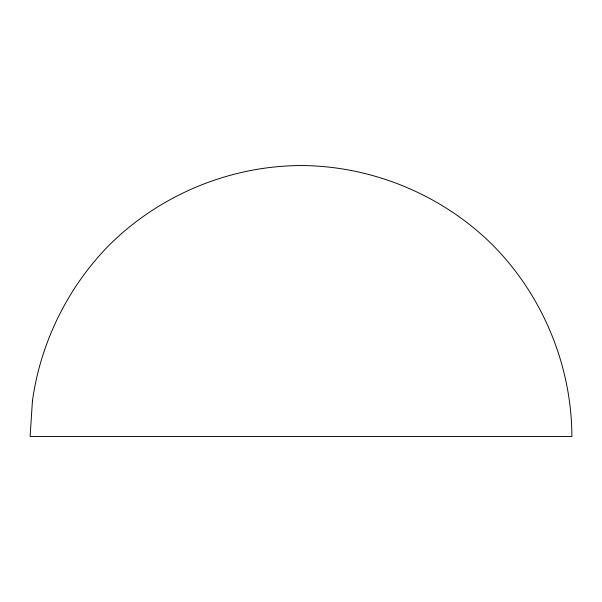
<?xml version="1.0" encoding="UTF-8"?>
<svg xmlns="http://www.w3.org/2000/svg" width="602" height="602" viewBox="0 0 602 602"><rect width="100%" height="100%" fill="white"/><g stroke="black" fill="none" stroke-linecap="round" stroke-linejoin="round"><path stroke-width="0.9" d="M32.418 401.09L30.1 436.45L571.9 436.45C571.637 365.354 542.643 295.356 492.556 244.894C442.094 194.807 372.096 165.813 301 165.55C229.904 165.813 159.906 194.807 109.444 244.894C67.853 287.049 40.537 342.433 32.418 401.09"/></g></svg>
